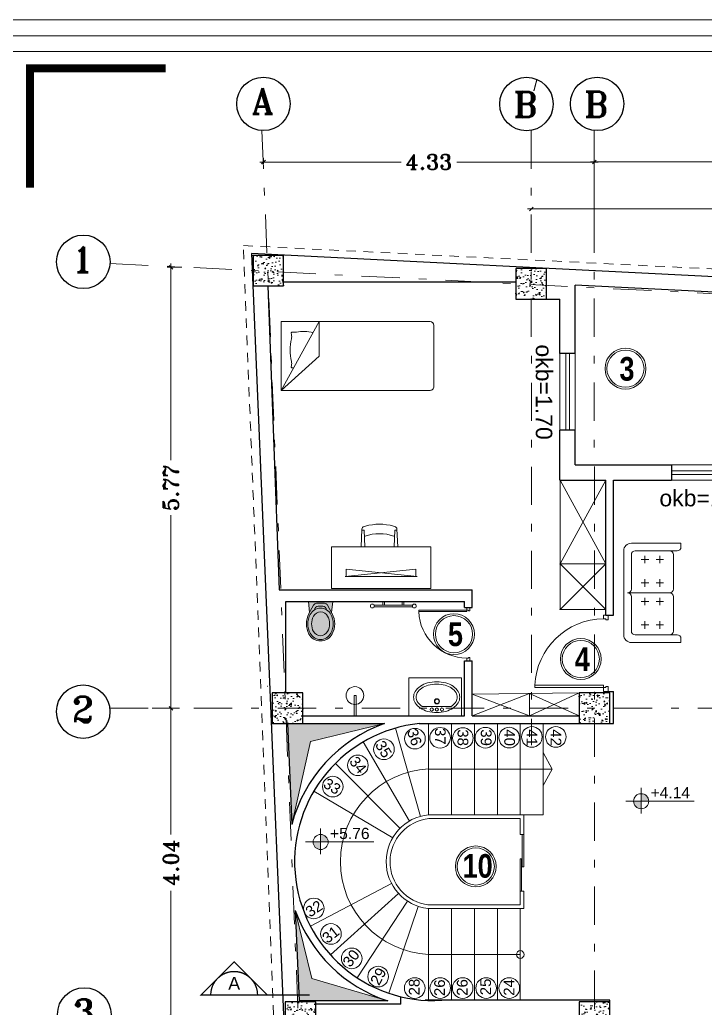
# Model space of a CAD drawing. Header units: inches. Extents: x 0 to 535, y -174 to 989.
# Drawn here: x 228.12 to 237.09, y 100.07 to 113.01 of the extents above; entities that cross this region are included whole.
import ezdxf
from ezdxf.enums import TextEntityAlignment as Align

# ---------------------------------------------------------------- set-up
doc = ezdxf.new("R2010")
doc.units = ezdxf.units.IN
doc.header["$MEASUREMENT"] = 0
doc.linetypes.add('DASHDOT', pattern=[1, 0.5, -0.25, 0, -0.25])
doc.linetypes.add('HIDDEN2', pattern=[0.1875, 0.125, -0.0625])
for name, color, linetype, lineweight in [('1', 1, 'Continuous', 9), ('ax', 8, 'Continuous', 5), ('beton sabok', 9, 'Continuous', 5), ('dimension', 21, 'Continuous', 9), ('door', 1, 'Continuous', 5), ('font', 253, 'Continuous', 9), ('FUR', 252, 'Continuous', 5), ('Furniture', 175, 'Continuous', 5), ('kadr02$0$AEOCLG', 4, 'Continuous', 9), ('LAYER2', 253, 'Continuous', 5), ('text', 54, 'Continuous', 15), ('w.c', 7, 'Continuous', 5), ('wall', 51, 'Continuous', 25), ('window', 152, 'Continuous', 5)]:
    doc.layers.add(name, color=color, linetype=linetype, lineweight=lineweight)
doc.layers.add('nazok kari', color=43, linetype='Continuous')
doc.layers.add('Section', color=3, linetype='Continuous')
doc.styles.add('amir text b', font='swisscbo.ttf')
doc.styles.add('arial', font='arial.ttf')
doc.styles.add('ROMANT', font='romant')
doc.styles.get("Standard").update_dxf_attribs({"font": 'arial.ttf'})
doc.dimstyles.new('STANDARD$0', dxfattribs={"dimtxt": 0.2, "dimasz": 0.05, "dimexe": 0.05, "dimexo": 0.05, "dimgap": 0.05, "dimtad": 0, "dimzin": 0, "dimdsep": 46, "dimtxsty": 'ROMANT', "dimblk": 'OBLIQUE', "dimcen": 0, "dimdle": 0.05, "dimclrd": 256, "dimclre": 256, "dimclrt": 256, "dimadec": 0, "dimazin": 0, "dimtfac": 1, "dimtix": 1, "dimtofl": 0, "dimtmove": 1, "dimatfit": 3, "dimldrblk": 'OBLIQUE', "dimfxl": 1, "dimtolj": 1, "dimtzin": 0, "dimlwd": -1, "dimlwe": -1, "dimarcsym": 1})

# ---------------------------------------------------------------- blocks, each defined once
blk = doc.blocks.new('DSF')
at = {"layer": '1'}
for points in [[(7.414, -15.269), (20.122, -15.269), (20.122, 13.908), (-0.322, 13.908), (-0.322, -15.269), (7.414, -15.269)], [(19.917, -13.558), (19.917, 13.702), (-0.117, 13.702), (-0.117, -13.558)]]:
    blk.add_lwpolyline(points, dxfattribs=at)
at = {"layer": 'dimension', "const_width": 0.103}
blk.add_lwpolyline([(1.89, 13.481), (0.113, 13.481), (0.113, 11.919)], dxfattribs=at)
at = {"layer": 'kadr02$0$AEOCLG'}
blk.add_lwpolyline([(20.381, 14.117), (-0.619, 14.117), (-0.619, -15.583), (20.381, -15.583)], close=True, dxfattribs=at)
blk = doc.blocks.new('bed16')
at = {"layer": 'Furniture'}
for p, q in [((-0.45, 0.05), (-0.45, 2)), ((-0.45, 1.5), (0.45, 2)), ((-0.45, 2), (0.45, 2)), ((0.45, 2), (0, 1.5)), ((0.45, 2), (0.45, 0.05)), ((-0.302, 1.867), (-0.279, 1.866)), ((0.146, 1.867), (0.123, 1.866)), ((-0.45, 1.5), (0, 1.5)), ((0.4, 0), (-0.4, 0))]:
    blk.add_line(p, q, dxfattribs=at)
for centre, radius, start, end in [((-0.303, 1.857), 0.01, 86.3754, 188.8834), ((-0.469, 1.831), 0.159, 349.112, 8.8834), ((-0.251, 1.974), 0.112, 255.5584, 282.9199), ((-0.078, 1.221), 0.661, 77.0801, 102.9199), ((0.095, 1.974), 0.112, 257.0801, 284.4416), ((0.147, 1.857), 0.01, 351.1166, 93.6246), ((0.313, 1.831), 0.159, 171.1166, 178.2344), ((0.174, 1.708), 0.496, 169.112, 194.8805), ((-0.4, 0.05), 0.05, 180, 270), ((0.4, 0.05), 0.05, 270, 0)]:
    blk.add_arc(centre, radius, start, end, dxfattribs=at)
blk = doc.blocks.new('sofa26')
at = {"layer": 'Furniture'}
for p, q in [((0.6, 0.65), (-0.5, 0.65)), ((-0.6, 0.55), (-0.6, -0.1)), ((-0.45, 0.55), (0, 0.55)), ((0.05, 0.05), (0.05, 0.6)), ((0.1, 0.55), (0.55, 0.55)), ((0.7, -0.1), (0.7, 0.55)), ((-0.5, -0.05), (-0.5, 0.5)), ((-0.369, 0.421), (-0.369, 0.322)), ((-0.064, 0.421), (-0.064, 0.322)), ((0.181, 0.421), (0.181, 0.322)), ((0.486, 0.421), (0.486, 0.322)), ((0.6, 0.5), (0.6, -0.05)), ((-0.419, 0.372), (-0.319, 0.372)), ((-0.113, 0.372), (-0.014, 0.372)), ((0.131, 0.372), (0.231, 0.372)), ((0.437, 0.372), (0.536, 0.372)), ((-0.419, 0.176), (-0.319, 0.176)), ((-0.369, 0.226), (-0.369, 0.127)), ((-0.113, 0.176), (-0.014, 0.176)), ((-0.064, 0.226), (-0.064, 0.127)), ((0.131, 0.176), (0.231, 0.176)), ((0.181, 0.226), (0.181, 0.127)), ((0.437, 0.176), (0.536, 0.176)), ((0.486, 0.226), (0.486, 0.127)), ((-0.45, 0), (0, 0)), ((0.1, 0), (0.55, 0)), ((-0.6, -0.1), (-0.55, -0.1)), ((0.65, -0.1), (0.7, -0.1))]:
    blk.add_line(p, q, dxfattribs=at)
for centre, radius, start, end in [((-0.5, 0.55), 0.1, 90, 180), ((0.6, 0.55), 0.1, 0, 90), ((-0.45, 0.5), 0.05, 90, 180), ((0, 0.6), 0.05, 270, 0), ((0.1, 0.6), 0.05, 180, 270), ((0.55, 0.5), 0.05, 0, 90), ((-0.45, 0.05), 0.05, 180, 270), ((0, 0.05), 0.05, 270, 0), ((0.1, 0.05), 0.05, 180, 270), ((0.55, 0.05), 0.05, 270, 0), ((-0.55, -0.05), 0.05, 270, 0), ((0.65, -0.05), 0.05, 180, 270)]:
    blk.add_arc(centre, radius, start, end, dxfattribs=at)
blk = doc.blocks.new('wqw')
at = {"layer": 'Furniture'}
for p, q in [((158.397, 123.663), (158.387, 123.431)), ((158.423, 123.651), (158.399, 123.651)), ((158.424, 123.65), (158.434, 123.431)), ((158.442, 123.704), (158.425, 123.699)), ((158.81, 123.704), (158.826, 123.699)), ((158.828, 123.65), (158.818, 123.431)), ((158.829, 123.651), (158.856, 123.651)), ((158.855, 123.663), (158.865, 123.431)), ((157.997, 123.431), (157.997, 122.889)), ((159.299, 123.431), (157.997, 123.431)), ((159.299, 123.431), (159.299, 122.889)), ((159.299, 122.889), (157.997, 122.889))]:
    blk.add_line(p, q, dxfattribs=at)
for points in [[(159.104, 123.141), (159.104, 123.046), (158.176, 123.046), (158.176, 123.046)], [(158.192, 123.141), (158.192, 123.046), (159.12, 123.046), (159.12, 123.046)]]:
    blk.add_lwpolyline(points, close=True, dxfattribs=at)
for centre, radius, start, end in [((158.626, 123.041), 0.688, 74.4748, 105.5252), ((158.437, 123.661), 0.0398, 106.4199, 177.4596), ((158.423, 123.65), 0.000994, 2.5404, 90), ((158.626, 123.006), 0.598, 71.5812, 108.4188), ((158.815, 123.661), 0.0398, 2.5404, 73.5801), ((158.829, 123.65), 0.000994, 90, 177.4596)]:
    blk.add_arc(centre, radius, start, end, dxfattribs=at)
blk = doc.blocks.new('wc01')
at = {"layer": 'w.c'}
for p, q in [((-1.038, -0.5), (-1.038, 0)), ((-1.038, 0), (-0.347, 0)), ((-0.347, 0), (-0.347, -0.5)), ((-0.523, -0.126), (-0.9, -0.126)), ((-0.347, -0.5), (-1.038, -0.5))]:
    blk.add_line(p, q, dxfattribs=at)
for centre, radius in [((-0.781, -0.085), 0.0209), ((-0.714, -0.085), 0.0209), ((-0.647, -0.085), 0.0209), ((-0.715, -0.192), 0.0338), ((-0.715, -0.192), 0.0285)]:
    blk.add_circle(centre, radius, dxfattribs=at)
for centre, radius, start, end in [((-0.797, -0.295), 0.231, 123.8347, 148.2866), ((-0.797, -0.295), 0.199, 121.3767, 148.2866), ((-0.746, -0.372), 0.323, 105.5176, 123.8347), ((-0.712, -0.493), 0.449, 90, 105.5176), ((-0.712, -0.493), 0.449, 74.4824, 90), ((-0.678, -0.372), 0.323, 56.1653, 74.4824), ((-0.627, -0.295), 0.199, 31.7134, 58.6233), ((-0.627, -0.295), 0.231, 31.7134, 56.1653), ((-0.875, -0.247), 0.139, 148.2866, 180), ((-0.875, -0.247), 0.139, 180, 211.7134), ((-0.875, -0.247), 0.106, 148.2866, 180), ((-0.875, -0.247), 0.106, 180, 211.7134), ((-0.548, -0.247), 0.106, 360, 31.7134), ((-0.548, -0.247), 0.106, 328.2866, 0), ((-0.548, -0.247), 0.139, 360, 31.7134), ((-0.548, -0.247), 0.139, 328.2866, 360), ((-0.797, -0.198), 0.231, 211.7134, 236.1653), ((-0.797, -0.198), 0.199, 211.7134, 236.1653), ((-0.746, -0.122), 0.291, 236.1653, 254.4824), ((-0.678, -0.122), 0.291, 285.5176, 303.8347), ((-0.627, -0.198), 0.199, 303.8347, 328.2866), ((-0.627, -0.198), 0.231, 303.8347, 328.2866), ((-0.746, -0.122), 0.323, 236.1653, 254.4824), ((-0.712, 0), 0.449, 254.4824, 270), ((-0.712, 0), 0.417, 254.4824, 270), ((-0.712, 0), 0.417, 270, 285.5176), ((-0.712, 0), 0.449, 270, 285.5176), ((-0.678, -0.122), 0.323, 285.5176, 303.8347)]:
    blk.add_arc(centre, radius, start, end, dxfattribs=at)
blk = doc.blocks.new('we')
at = {"layer": 'Furniture', "true_color": 0xdbd2bd}
h = blk.add_hatch(color=254, dxfattribs=at)
h.dxf.hatch_style = 2
h.paths.add_polyline_path([(126.415, -299.619, 0.250522), (126.149, -299.619), (126.037, -299.678, 0.276719), (126.012, -299.72), (126.012, -299.822, 0.276719), (126.036, -299.864), (126.148, -299.924, 0.250522), (126.414, -299.924, 0.599332)])
h.paths.add_polyline_path([(126.157, -299.906, 0.250522), (126.405, -299.907, 0.599332), (126.405, -299.636, 0.250522), (126.158, -299.636, 0.599332)], flags=16)
h.paths.add_polyline_path([(126.382, -299.864, -0.250522), (126.18, -299.864, -0.599332), (126.18, -299.679, -0.250522), (126.383, -299.679, -0.599332)], flags=0)
h.paths.add_polyline_path([(126.18, -299.679, 0.599332), (126.18, -299.864, 0.250522), (126.382, -299.864, 0.599332), (126.383, -299.679, 0.250522)], flags=0)
h.paths.add_polyline_path([(126.012, -299.822), (126.012, -299.72, -0.276719), (126.037, -299.678), (126.134, -299.626), (125.989, -299.612), (125.988, -299.93), (126.134, -299.916), (126.036, -299.864, -0.276719)])
edge = h.paths.add_edge_path()
edge.add_line((125.988, -299.599), (125.988, -299.935))
edge.add_line((125.988, -299.935), (125.989, -299.606))
edge.add_arc((125.94, -299.606), 0.0484, 359.8872, 368.2762)
h = blk.add_hatch(color=254, dxfattribs=at)
h.dxf.hatch_style = 2
h.paths.add_polyline_path([(126.157, -299.906, 0.250522), (126.405, -299.907, 0.599332), (126.405, -299.636, 0.250522), (126.158, -299.636, 0.599332)])
h.paths.add_polyline_path([(126.18, -299.679, -0.250522), (126.383, -299.679, -0.599332), (126.382, -299.864, -0.250522), (126.18, -299.864, -0.599332)], flags=16)
h.paths.add_polyline_path([(126.18, -299.679, 0.599332), (126.18, -299.864, 0.250522), (126.382, -299.864, 0.599332), (126.383, -299.679, 0.250522)], flags=16)
at = {"layer": 'Furniture'}
for p, q in [((125.988, -299.936), (125.989, -299.606)), ((126.134, -299.626), (125.989, -299.612)), ((126.012, -299.822), (126.012, -299.72)), ((126.037, -299.678), (126.149, -299.619)), ((126.051, -299.8), (126.051, -299.742)), ((126.134, -299.916), (125.988, -299.93)), ((126.036, -299.864), (126.148, -299.924))]:
    blk.add_line(p, q, dxfattribs=at)
for centre, radius, start, end in [((126.281, -299.868), 0.282, 61.7584, 118.016), ((126.059, -299.72), 0.0469, 118.016, 179.8872), ((126.1, -299.742), 0.0484, 92.8645, 179.8872), ((126.23, -299.771), 0.153, 118.016, 241.7584), ((126.23, -299.771), 0.105, 118.016, 241.7584), ((126.281, -299.868), 0.263, 61.7584, 118.016), ((126.281, -299.868), 0.214, 61.7584, 118.016), ((126.333, -299.772), 0.105, 298.016, 61.7584), ((126.333, -299.772), 0.153, 298.016, 61.7584), ((126.333, -299.772), 0.173, 298.016, 61.7584), ((126.059, -299.822), 0.0469, 179.8872, 241.7584), ((126.1, -299.8), 0.0484, 179.8872, 266.9099), ((126.282, -299.675), 0.282, 241.7584, 298.016), ((126.282, -299.675), 0.263, 241.7584, 298.016), ((126.282, -299.675), 0.214, 241.7584, 298.016)]:
    blk.add_arc(centre, radius, start, end, dxfattribs=at)
blk = doc.blocks.new('beton')
at = {"layer": 'beton sabok'}
h = blk.add_hatch(dxfattribs=at)
h.set_pattern_fill('AR-CONC', color=256, scale=0.022857, angle=45)
h.set_pattern_definition([(95, (46.01481, 18.04323), (0.126069028, 0.105784475), [0.017142857, -0.18857143]), (40, (46.01481, 18.04323), (-0.14399821, 0.099147006), [0.013714286, -0.150857143]), (145.451444, (46.02532, 18.05205), (-0.01792918, 0.20493148), [0.014569187, -0.160261054]), (91.1842, (45.98248, 18.07555), (0.1992442, 0.14574029), [0.02571429, -0.28285714]), (141.635635, (45.9991, 18.0877), (-0.00637716, 0.30850552), [0.02185379, -0.24039172]), (36.184164, (45.98248, 18.07555), (-0.00637716, 0.30850552), [0.02057143, -0.22628571]), (66, (46.00673, 18.08364), (0.161547788, 0.03140171), [0.017142857, -0.18857143]), (11, (46.00673, 18.08364), (-0.07787625, 0.156527642), [0.013714286, -0.150857143]), (116.451445, (46.02019, 18.08625), (0.083671537, 0.18792935), [0.014569186, -0.160261054]), (82.5, (46.01481, 18.04323), (-0.0518384424, 0.055769101), [0, -0.149028571, 0, -0.153142857, 0, -0.151428571]), (52.5, (46.01481, 18.04323), (-0.021228101, 0.106265017), [0, -0.087314286, 0, -0.1456, 0, -0.057714286]), (12.5, (45.97877, 18.00719), (0.0899241525, 0.082633317), [0, -0.057142857, 0, -0.178285714, 0, -0.236571429]), (2.5, (45.9626, 17.99103), (0.07807771, 0.110436527), [0, -0.074285714, 0, -0.1184, 0, -0.168])])
h.paths.add_polyline_path([(326.844, 567.847), (327.244, 567.847), (327.244, 568.247), (326.844, 568.247)])
at = {"layer": 'wall'}
blk.add_lwpolyline([(327.244, 568.247), (327.244, 567.847), (326.844, 567.847), (326.844, 568.247)], close=True, dxfattribs=at)
blk = doc.blocks.new('_Oblique')
at = {"color": 0, "linetype": 'ByBlock', "lineweight": -2}
blk.add_line((-0.5, -0.5), (0.5, 0.5), dxfattribs=at)
blk = doc.blocks.new('*D167')
at = {"layer": 'Defpoints', "color": 0, "transparency": 16777216}
for p in [(32.954, 38.09), (32.763, 32.316), (32.926, 32.316)]:
    blk.add_point(p, dxfattribs=at)
at = {"layer": 'dimension', "transparency": 16777216}
for p, q in [((32.904, 38.09), (32.713, 38.09)), ((32.763, 38.14), (32.763, 35.563)), ((32.763, 32.266), (32.763, 34.844)), ((32.876, 32.316), (32.713, 32.316))]:
    blk.add_line(p, q, dxfattribs=at)
at = {"layer": 'dimension', "transparency": 16777216, "xscale": 0.05, "yscale": 0.05, "zscale": 0.05}
for p, rotation in [((32.763, 38.09), 90), ((32.763, 32.316), 270)]:
    blk.add_blockref('_Oblique', p, dxfattribs=dict(at, rotation=rotation))
at = {"layer": 'dimension', "transparency": 16777216, "insert": (32.763, 35.203), "char_height": 0.2, "attachment_point": 5, "rotation": 90, "style": 'ROMANT'}
blk.add_mtext('\\A1;5.77', dxfattribs=at)
blk = doc.blocks.new('*D168')
at = {"layer": 'Defpoints', "color": 0, "transparency": 16777216}
for p in [(32.467, 32.316), (32.406, 28.274), (32.763, 28.274)]:
    blk.add_point(p, dxfattribs=at)
at = {"layer": 'dimension', "transparency": 16777216}
for p, q in [((32.763, 32.366), (32.763, 30.664)), ((32.517, 32.316), (32.813, 32.316)), ((32.763, 28.224), (32.763, 29.926)), ((32.456, 28.274), (32.813, 28.274))]:
    blk.add_line(p, q, dxfattribs=at)
at = {"layer": 'dimension', "transparency": 16777216, "xscale": 0.05, "yscale": 0.05, "zscale": 0.05}
for p, rotation in [((32.763, 32.316), 90), ((32.763, 28.274), 270)]:
    blk.add_blockref('_Oblique', p, dxfattribs=dict(at, rotation=rotation))
at = {"layer": 'dimension', "transparency": 16777216, "insert": (32.763, 30.295), "char_height": 0.2, "attachment_point": 5, "rotation": 90, "style": 'ROMANT'}
blk.add_mtext('\\A1;4.04', dxfattribs=at)
blk = doc.blocks.new('*D170')
at = {"layer": 'Defpoints', "color": 0, "transparency": 16777216}
for p in [(33.975, 39.392), (38.306, 39.468), (38.306, 39.468)]:
    blk.add_point(p, dxfattribs=at)
at = {"layer": 'dimension', "transparency": 16777216}
for p, q in [((33.975, 39.442), (33.975, 39.518)), ((33.925, 39.468), (35.777, 39.468)), ((38.356, 39.468), (36.505, 39.468))]:
    blk.add_line(p, q, dxfattribs=at)
at = {"layer": 'dimension', "transparency": 16777216, "xscale": 0.05, "yscale": 0.05, "zscale": 0.05, "rotation": 180}
blk.add_blockref('_Oblique', (33.975, 39.468), dxfattribs=at)
at = {"layer": 'dimension', "transparency": 16777216, "xscale": 0.05, "yscale": 0.05, "zscale": 0.05}
blk.add_blockref('_Oblique', (38.306, 39.468), dxfattribs=at)
at = {"layer": 'dimension', "transparency": 16777216, "insert": (36.141, 39.468), "char_height": 0.2, "attachment_point": 5, "style": 'ROMANT'}
blk.add_mtext('\\A1;4.33', dxfattribs=at)
blk = doc.blocks.new('*D171')
at = {"layer": 'Defpoints', "color": 0, "transparency": 16777216}
for p in [(44.912, 39.597), (44.912, 39.469), (38.306, 38.703)]:
    blk.add_point(p, dxfattribs=at)
at = {"layer": 'dimension', "transparency": 16777216}
for p, q in [((38.306, 38.753), (38.306, 39.519)), ((44.912, 39.547), (44.912, 39.419)), ((38.256, 39.469), (41.259, 39.469)), ((44.962, 39.469), (41.959, 39.469))]:
    blk.add_line(p, q, dxfattribs=at)
at = {"layer": 'dimension', "transparency": 16777216, "xscale": 0.05, "yscale": 0.05, "zscale": 0.05, "rotation": 180}
blk.add_blockref('_Oblique', (38.306, 39.469), dxfattribs=at)
at = {"layer": 'dimension', "transparency": 16777216, "xscale": 0.05, "yscale": 0.05, "zscale": 0.05}
blk.add_blockref('_Oblique', (44.912, 39.469), dxfattribs=at)
at = {"layer": 'dimension', "transparency": 16777216, "insert": (41.609, 39.469), "char_height": 0.2, "attachment_point": 5, "style": 'ROMANT'}
blk.add_mtext('\\A1;6.61', dxfattribs=at)
blk = doc.blocks.new('*D172')
at = {"layer": 'Defpoints', "color": 0, "transparency": 16777216}
for p in [(37.481, 38.853), (44.912, 38.853), (44.912, 38.853)]:
    blk.add_point(p, dxfattribs=at)
at = {"layer": 'dimension', "transparency": 16777216}
for p, q in [((37.431, 38.853), (40.837, 38.853)), ((44.962, 38.853), (41.556, 38.853))]:
    blk.add_line(p, q, dxfattribs=at)
at = {"layer": 'dimension', "transparency": 16777216, "xscale": 0.05, "yscale": 0.05, "zscale": 0.05, "rotation": 180}
blk.add_blockref('_Oblique', (37.481, 38.853), dxfattribs=at)
at = {"layer": 'dimension', "transparency": 16777216, "xscale": 0.05, "yscale": 0.05, "zscale": 0.05}
blk.add_blockref('_Oblique', (44.912, 38.853), dxfattribs=at)
at = {"layer": 'dimension', "transparency": 16777216, "insert": (41.196, 38.853), "char_height": 0.2, "attachment_point": 5, "style": 'ROMANT'}
blk.add_mtext('\\A1;7.43', dxfattribs=at)
blk = doc.blocks.new('nx')
at = {"layer": 'FUR'}
for p, q in [((928.105, 733.08), (928.61, 733.08)), ((928.105, 733.06), (928.609, 733.06)), ((928.221, 733.13), (928.221, 733.08)), ((928.241, 733.13), (928.241, 733.08)), ((928.474, 733.13), (928.474, 733.08)), ((928.494, 733.13), (928.494, 733.08))]:
    blk.add_line(p, q, dxfattribs=at)
for centre in [(928.082, 733.07), (928.632, 733.069)]:
    blk.add_circle(centre, 0.025, dxfattribs=at)
blk = doc.blocks.new('WD_WIN4')
for p, q in [((-0.5, 0.5), (0.5, 0.5)), ((-0.5, 0.12), (0.5, 0.12)), ((-0.5, -0.12), (0.5, -0.12)), ((-0.5, -0.5), (0.5, -0.5))]:
    blk.add_line(p, q)
blk = doc.blocks.new('DR_D01')
for p, q in [((-0.45, 0.93), (-0.42, 0.93)), ((-0.45, 0.03), (-0.45, 0.93)), ((-0.42, 0.03), (-0.42, 0.93)), ((-0.5, 0.03), (-0.42, 0.03)), ((-0.5, 0.03), (-0.5, -0.03)), ((-0.45, 0.03), (-0.45, 0)), ((-0.45, 0), (-0.435, 0)), ((-0.435, 0), (-0.435, -0.03)), ((0.435, 0), (0.435, -0.03)), ((0.45, 0), (0.435, 0)), ((0.45, 0.03), (0.45, 0)), ((0.5, 0.03), (0.45, 0.03)), ((0.5, -0.03), (0.5, 0.03)), ((-0.435, -0.03), (-0.5, -0.03)), ((0.435, -0.03), (0.5, -0.03))]:
    blk.add_line(p, q)
blk.add_arc((-0.46, 0.021), 0.91, 0.5915, 87.4664)
blk = doc.blocks.new('fgh')
at = {"layer": 'ax', "color": 67, "linetype": 'DASHDOT', "true_color": 0x727430}
for p, q in [((33.955, 39.879), (34.66, 22.701)), ((37.48, 39.879), (37.486, 31.832)), ((38.306, 39.881), (38.311, 21.997)), ((31.964, 38.14), (44.712, 37.501)), ((31.964, 32.316), (46.654, 32.316))]:
    blk.add_line(p, q, dxfattribs=at)
at = {"layer": 'dimension', "lineweight": -3}
for centre in [(33.974, 40.229), (37.418, 40.227), (38.343, 40.229), (31.615, 38.161), (31.614, 32.272), (31.628, 28.308)]:
    blk.add_circle(centre, 0.35, dxfattribs=at)
at = {"xscale": -1}
for p in [(361.082, -530.002), (364.525, -530.173), (361.334, -535.73), (365.352, -535.731), (361.503, -539.773), (365.353, -539.773)]:
    blk.add_blockref('beton', p, dxfattribs=at)
at = {"layer": 'dimension'}
blk.add_text('/', height=0.139, dxfattribs=at).set_placement((37.508, 40.401))
at = {"layer": 'dimension', "lineweight": -3, "style": 'ROMANT'}
for s, p in [('A', (33.82, 40.099)), ('B', (37.247, 40.054)), ('B', (38.173, 40.056)), ('1', (31.466, 38.025)), ('2', (31.466, 32.136)), ('3', (31.48, 28.172))]:
    blk.add_text(s, height=0.334, dxfattribs=at).set_placement(p)
at = {"layer": 'dimension'}
for base, p1, p2, picture, middle in [((38.306, 39.468), (33.975, 39.392), (38.306, 39.468), '*D170', (36.141, 39.468)), ((44.912, 39.469), (38.306, 38.703), (44.912, 39.597), '*D171', (41.609, 39.469)), ((44.912, 38.853), (37.481, 38.853), (44.912, 38.853), '*D172', (41.196, 38.853))]:
    dim = blk.add_linear_dim(base=base, p1=p1, p2=p2, dimstyle='STANDARD$0', dxfattribs=at)
    dim.commit()
    dim.dimension.update_dxf_attribs({"geometry": picture, "text_midpoint": middle})
for base, p1, p2, picture, middle in [((32.763, 32.316), (32.954, 38.09), (32.926, 32.316), '*D167', (32.763, 35.203)), ((32.763, 28.274), (32.467, 32.316), (32.406, 28.274), '*D168', (32.763, 30.295))]:
    dim = blk.add_linear_dim(base=base, p1=p1, p2=p2, angle=90, dimstyle='STANDARD$0', dxfattribs=at)
    dim.commit()
    dim.dimension.update_dxf_attribs({"geometry": picture, "text_midpoint": middle})

msp = doc.modelspace()

# ---------------------------------------------------------------- hatches: boundary and pattern name
at = {"layer": '1'}
h = msp.add_hatch(color=256, dxfattribs=at)
h.dxf.hatch_style = 1
h.paths.add_polyline_path([(232.894, 103.792), (231.627, 103.792), (231.681, 102.483), (231.922, 103.558)])
h = msp.add_hatch(color=256, dxfattribs=at)
h.dxf.hatch_style = 1
h.paths.add_polyline_path([(231.942, 100.457), (231.873, 100.74), (231.752, 100.74), (231.776, 100.162), (232.936, 100.162)])
h.paths.add_polyline_path([(231.728, 101.332), (231.752, 100.74), (231.873, 100.74)])
at = {"layer": 'font'}
h = msp.add_hatch(color=256, dxfattribs=at)
h.dxf.hatch_style = 1
h.paths.add_polyline_path([(236.351, 102.777, 0.413571), (236.251, 102.874), (236.251, 102.777)])
h.paths.add_polyline_path([(236.251, 102.677), (236.251, 102.777), (236.154, 102.777, 0.004741), (236.154, 102.776, 0.409311)])
h = msp.add_hatch(color=256, dxfattribs=at)
h.dxf.hatch_style = 1
h.paths.add_polyline_path([(232.154, 102.244, 0.413571), (232.054, 102.341), (232.054, 102.244)])
h.paths.add_polyline_path([(232.054, 102.143), (232.054, 102.244), (231.957, 102.244, 0.004741), (231.957, 102.242, 0.409311)])

# ---------------------------------------------------------------- linework, layer by layer
at = {"layer": '1'}
for p, q in [((232.894, 103.792), (231.922, 103.558)), ((231.922, 103.558), (231.678, 102.47)), ((231.724, 101.347), (231.942, 100.457)), ((231.942, 100.457), (232.936, 100.162))]:
    msp.add_line(p, q, dxfattribs=at)
at = {"layer": 'dimension'}
for p, q in [((233.471, 102.599), (234.717, 102.599)), ((233.471, 102.549), (234.667, 102.549)), ((234.667, 102.549), (234.667, 102.342)), ((234.717, 102.599), (234.717, 102.342)), ((234.667, 102.342), (234.717, 102.342)), ((234.667, 101.597), (234.667, 101.42)), ((234.667, 101.597), (234.717, 101.597)), ((234.717, 101.597), (234.717, 101.37)), ((233.462, 101.42), (234.667, 101.42)), ((233.462, 101.37), (234.717, 101.37))]:
    msp.add_line(p, q, dxfattribs=at)
for points in [[(234.717, 102.342), (234.697, 102.342), (234.697, 101.918), (234.717, 101.918)], [(234.687, 102.022), (234.667, 102.022), (234.667, 101.597), (234.687, 101.597)]]:
    msp.add_lwpolyline(points, close=True, dxfattribs=at)
for centre in [(233.291, 103.595), (233.62, 103.606), (233.919, 103.603), (234.213, 103.607), (234.525, 103.609), (234.822, 103.618), (235.136, 103.618), (232.885, 103.456), (232.544, 103.246), (232.215, 102.967), (231.967, 101.372), (232.191, 101.038), (232.463, 100.718), (232.809, 100.48), (233.288, 100.33), (233.622, 100.33), (233.916, 100.33), (234.223, 100.33), (234.526, 100.33)]:
    msp.add_circle(centre, 0.135, dxfattribs=at)
for radius in [0.618, 0.568]:
    msp.add_arc((233.533, 101.984), radius, 95.7288, 263.4217, dxfattribs=at)
for p in [(235.191, 105.884), (235.191, 105.288)]:
    msp.add_point(p, dxfattribs=at)
at = {"layer": 'door'}
for p, q in [((235.191, 105.288), (235.191, 106.979)), ((235.791, 105.884), (235.191, 106.979)), ((235.191, 105.884), (235.791, 106.979)), ((235.191, 105.884), (235.791, 105.884)), ((235.791, 105.288), (235.191, 105.884)), ((235.191, 105.288), (235.791, 105.884)), ((235.191, 105.288), (235.791, 105.288)), ((235.441, 104.193), (234.041, 104.178)), ((234.792, 104.186), (234.041, 103.893)), ((234.792, 103.893), (235.441, 104.193)), ((234.792, 104.186), (234.792, 103.893)), ((235.441, 103.893), (234.792, 104.186)), ((234.792, 103.893), (234.041, 104.178)), ((233.47, 103.793), (233.47, 102.596)), ((233.77, 103.793), (233.77, 102.596)), ((234.07, 103.793), (234.07, 102.596)), ((234.37, 103.797), (234.37, 102.596)), ((234.67, 103.797), (234.67, 102.596)), ((234.97, 103.797), (234.97, 102.596)), ((233.365, 102.578), (233.038, 103.733)), ((233.221, 102.517), (232.614, 103.552)), ((235.087, 103.196), (234.97, 103.412)), ((233.097, 102.421), (232.25, 103.271)), ((234.97, 103.196), (233.47, 103.196)), ((234.97, 103.196), (235.087, 103.196)), ((235.087, 103.196), (234.97, 102.98)), ((233.001, 102.298), (231.968, 102.908)), ((234.717, 102.599), (234.97, 102.596)), ((232.986, 101.698), (231.923, 101.141)), ((233.075, 101.569), (232.186, 100.763)), ((233.194, 101.468), (232.536, 100.464)), ((233.335, 101.399), (232.949, 100.263)), ((233.47, 101.37), (233.47, 100.17)), ((233.77, 101.37), (233.77, 100.17)), ((234.07, 101.37), (234.07, 100.17)), ((234.37, 101.37), (234.37, 100.17)), ((234.67, 101.37), (234.67, 100.17)), ((234.67, 100.77), (233.47, 100.77))]:
    msp.add_line(p, q, dxfattribs=at)
msp.add_circle((234.67, 100.769), 0.0508, dxfattribs=at)
msp.add_arc((233.533, 101.984), 1.217, 92.9468, 267.0532, dxfattribs=at)
at = {"layer": 'font'}
for p, q in [((236.253, 102.951), (236.253, 102.617)), ((236.948, 102.777), (236.054, 102.777)), ((232.056, 102.418), (232.056, 102.083)), ((232.751, 102.244), (231.857, 102.244))]:
    msp.add_line(p, q, dxfattribs=at)
for centre, radius in [((236.048, 108.44), 0.268), ((236.048, 108.44), 0.243), ((233.802, 104.963), 0.268), ((233.802, 104.963), 0.243), ((235.463, 104.638), 0.268), ((235.463, 104.638), 0.243), ((236.253, 102.776), 0.0988), ((232.056, 102.242), 0.0988), ((234.088, 101.922), 0.268), ((234.088, 101.922), 0.243)]:
    msp.add_circle(centre, radius, dxfattribs=at)
at = {"layer": 'LAYER2', "linetype": 'HIDDEN2'}
msp.add_lwpolyline([(232.046, 84.466), (231.045, 110.05), (242.545, 109.479), (242.545, 84.309)], close=True, dxfattribs=at)
at = {"layer": 'Section', "color": 251, "const_width": 0.0173}
msp.add_lwpolyline([(231.357, 100.24), (230.49, 100.24), (230.924, 100.673)], close=True, dxfattribs=at)
msp.add_lwpolyline([(231.23, 100.24, 1), (230.617, 100.24, 1)], format="xyb", dxfattribs=at)
msp.add_lwpolyline([(231.332, 100.24), (231.914, 100.24)], dxfattribs=at)
at = {"layer": 'w.c'}
msp.add_lwpolyline([(232.493, 103.892), (232.493, 104.16), (232.523, 104.16), (232.523, 103.892)], close=True, dxfattribs=at)
msp.add_circle((232.505, 104.16), 0.116, dxfattribs=at)
at = {"layer": 'wall'}
for p, q in [((242.445, 109.379), (231.149, 109.945)), ((231.149, 109.945), (231.836, 93.625)), ((231.364, 109.524), (231.512, 105.542)), ((234.614, 109.572), (231.555, 109.572)), ((238.389, 109.382), (235.389, 109.532)), ((235.389, 108.636), (235.389, 109.532)), ((234.614, 109.351), (235.189, 109.351)), ((235.189, 108.636), (235.189, 109.351)), ((235.389, 108.636), (235.189, 108.636)), ((235.189, 106.979), (235.189, 107.636)), ((235.389, 107.636), (235.189, 107.636)), ((235.389, 107.179), (235.389, 107.636)), ((235.389, 107.179), (236.65, 107.179)), ((236.65, 107.179), (236.65, 106.979)), ((235.189, 106.979), (235.791, 106.979)), ((235.791, 105.214), (235.791, 106.979)), ((235.891, 106.979), (236.65, 106.979)), ((235.891, 105.214), (235.891, 106.979)), ((231.512, 105.542), (234.041, 105.542)), ((234.041, 105.314), (234.041, 105.542)), ((231.6, 105.392), (233.941, 105.392)), ((231.6, 104.193), (231.6, 105.392)), ((233.941, 105.314), (233.941, 105.392)), ((233.941, 105.314), (234.041, 105.314)), ((235.791, 105.214), (235.891, 105.214)), ((233.941, 103.892), (233.941, 104.614)), ((233.941, 104.614), (234.041, 104.614)), ((234.041, 103.893), (234.041, 104.614)), ((231.359, 104.277), (231.357, 104.277)), ((231.359, 104.277), (231.357, 104.277)), ((235.791, 104.193), (235.791, 104.214)), ((235.791, 104.214), (235.891, 104.214)), ((235.891, 103.793), (235.891, 104.214)), ((231.623, 103.792), (231.678, 102.47)), ((231.8, 103.892), (233.941, 103.892)), ((231.8, 103.792), (232.894, 103.792)), ((233.347, 103.792), (233.941, 103.792)), ((233.352, 103.793), (234.07, 103.793)), ((234.041, 103.893), (235.441, 103.893)), ((234.07, 103.793), (235.891, 103.793)), ((231.724, 101.347), (231.773, 100.162)), ((233.105, 100.12), (233.105, 100.217)), ((235.842, 100.17), (233.423, 100.17)), ((235.842, 100.112), (235.842, 100.17)), ((232.936, 100.162), (231.773, 100.162)), ((233.105, 100.12), (231.981, 100.12))]:
    msp.add_line(p, q, dxfattribs=at)
for radius, start, end in [(1.918, 109.4624, 165.3129), (1.818, 95.7288, 273.4538), (1.918, 199.4119, 251.8554)]:
    msp.add_arc((233.533, 101.984), radius, start, end, dxfattribs=at)

# ---------------------------------------------------------------- block references
msp.add_blockref('wqw', (74.2, -17.326))
at = {"color": 244, "linetype": 'Continuous', "true_color": 0x991b1e}
msp.add_blockref('nx', (-695.349, -627.738), dxfattribs=at)
at = {"layer": 'dimension', "rotation": 270.1128182740391}
msp.add_blockref('we', (531.577, 231.97), dxfattribs=at)
at = {"layer": 'door'}
msp.add_blockref('fgh', (197.333, 71.677), dxfattribs=at)
at = {"layer": 'Furniture', "xscale": -1, "rotation": 89.9998489132261}
msp.add_blockref('bed16', (233.539, 108.605), dxfattribs=at)
at = {"layer": 'Furniture', "rotation": 90}
msp.add_blockref('sofa26', (236.675, 105.454), dxfattribs=at)
at = {"layer": 'text', "linetype": 'Continuous'}
msp.add_blockref('DSF', (228.137, 98.89), dxfattribs=at)
at = {"layer": 'w.c', "rotation": 179.9999999999998}
msp.add_blockref('wc01', (232.864, 103.892), dxfattribs=at)
at = {"layer": 'window', "xscale": -1, "yscale": 0.2}
for p, rotation in [((235.289, 108.136), 270), ((237.15, 107.079), 180)]:
    msp.add_blockref('WD_WIN4', p, dxfattribs=dict(at, rotation=rotation))
at = {"layer": 'window', "xscale": -0.7000000000000047, "yscale": 0.7000000000000047, "zscale": 0.6999999999999993, "rotation": 90}
msp.add_blockref('DR_D01', (233.991, 104.964), dxfattribs=at)
at = {"layer": 'window', "rotation": 90}
msp.add_blockref('DR_D01', (235.791, 104.714), dxfattribs=at)

# ---------------------------------------------------------------- texts
at = {"layer": 'dimension'}
for s, rotation, p in [('36', 288.704, (233.184, 103.695)), ('37', 269.9854, (233.553, 103.735)), ('38', 269.9854, (233.849, 103.718)), ('39', 269.9854, (234.154, 103.718)), ('40', 269.9854, (234.461, 103.718)), ('41', 269.9854, (234.752, 103.718)), ('42', 269.9854, (235.067, 103.718)), ('35', 301.7273, (232.764, 103.514)), ('34', 308.8087, (232.423, 103.292)), ('33', 328.9027, (232.077, 102.968)), ('32', 33.4064, (231.917, 101.251)), ('31', 38.4476, (232.146, 100.907)), ('30', 52.1583, (232.443, 100.592)), ('29', 61.9348, (232.821, 100.354)), ('28', 90, (233.352, 100.234)), ('26', 90, (233.684, 100.225)), ('26', 90, (233.98, 100.229)), ('25 ', 90, (234.287, 100.236)), ('24', 90, (234.593, 100.229))]:
    msp.add_text(s, height=0.1402, rotation=rotation, dxfattribs=at).set_placement(p)
at = {"layer": 'font'}
for s, p in [('+4.14', (236.376, 102.815)), ('+5.76', (232.179, 102.281))]:
    msp.add_text(s, height=0.1466, dxfattribs=at).set_placement(p)
at = {"layer": 'font', "attachment_point": 1, "style": 'amir text b'}
for s, insert, char_height in [('3', (235.969, 108.592), 0.309), ('5', (233.723, 105.116), 0.309), ('4', (235.384, 104.79), 0.309), ('10', (233.915, 102.084), 0.3093)]:
    msp.add_mtext_dynamic_manual_height_columns(s, width=0.24694, gutter_width=1.031, heights=[0], dxfattribs=dict(at, insert=insert, char_height=char_height))
at = {"layer": 'nazok kari'}
msp.add_text('okb=1.70', height=0.2157, rotation=270, dxfattribs=at).set_placement((234.874, 108.757))
msp.add_text('okb=1.70', height=0.2157, dxfattribs=at).set_placement((236.492, 106.637))
at = {"layer": 'Section', "style": 'arial', "flags": 4}
msp.add_attdef('A', text='A', height=0.167, dxfattribs=at).set_placement((230.924, 100.392), align=Align.MIDDLE)

doc.saveas('drawing.dxf')
